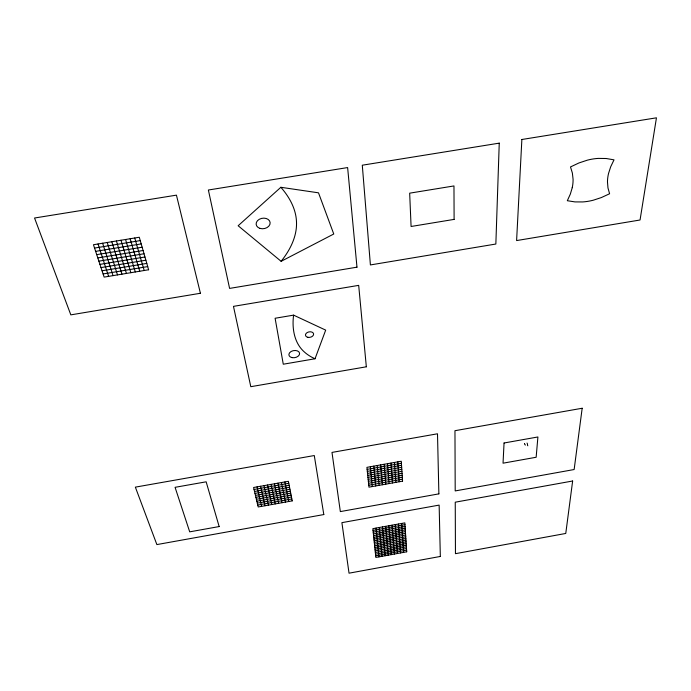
<?xml version="1.0" encoding="UTF-8"?>
<svg xmlns="http://www.w3.org/2000/svg" width="691" height="691" viewBox="0 0 691 691"><rect width="100%" height="100%" fill="white"/><g stroke="black" fill="none" stroke-linecap="round" stroke-linejoin="round"><path stroke-width="0.52" stroke-dasharray="3.46 2.59" d="M525.186 445.445L524.59 443.268L525.868 446.179M526.818 442.871L527.734 446.032M527.147 442.827L528.071 445.989M524.59 443.268L525.22 445.237"/><path stroke-width="1.04" d="M293.589 315.139C291.887 328.104 294.064 342.909 304.36 351.978A54.39 36.554 -12.6 0 0 312.038 357.316L315.027 358.767L325.686 330.125L293.589 315.139L275.104 318.257L283.275 364.209L315.027 358.767M281.125 261.319C288.639 251.878 294.807 240.857 296.249 228.704A79.137 58.942 -5.7 0 0 295.644 214.858C293.485 204.467 287.776 195.19 280.857 187.287L238.145 225.75L281.125 261.319L333.762 234.007L318.499 192.824L280.857 187.287M373.408 533.901L405.176 528.131M373.589 535.629L405.297 529.867M373.762 537.348L405.41 531.604M373.943 539.058L405.522 533.322M374.125 540.768L405.626 535.041M374.297 542.461L405.738 536.743M374.479 544.154L405.85 538.444M374.652 545.838L405.963 540.137M374.824 547.522L406.075 541.83M375.006 549.19L406.178 543.506M375.178 550.857L406.291 545.182M375.351 552.506L406.394 546.849M375.524 554.156L406.507 548.507M375.697 555.806L406.61 550.157M373.045 530.42L404.952 524.633M373.226 532.165L405.064 526.387M254.521 491.465L289.158 485.298M367.327 471.392L401.54 465.302M254.996 493.434L289.546 487.276M367.534 473.395L401.67 467.315M255.463 495.387L289.935 489.245M367.742 475.391L401.799 469.319M255.92 497.339L290.315 491.206M367.949 477.369L401.929 471.314M256.387 499.282L290.704 493.158M368.156 479.347L402.058 473.3M256.845 501.217L291.084 495.102M368.363 481.307L402.179 475.278M257.302 503.143L291.464 497.036M368.562 483.268L402.309 477.239M257.752 505.052L291.835 498.962M368.769 485.22L402.438 479.2M254.055 489.487L288.769 483.311M367.12 469.379L401.411 463.281M99.936 264.385L144.955 256.992M100.998 267.59L145.879 260.213M102.052 270.777L146.803 263.418M103.097 273.947L147.71 266.596M94.546 248.06L140.247 240.598M95.634 251.36L141.206 243.914M96.723 254.642L142.147 247.214M97.802 257.916L143.089 250.496M98.873 261.155L144.022 253.752M98.044 243.983L108.599 276.365M102.631 243.232L113.056 275.631M107.226 242.489L117.505 274.897M111.812 241.738L121.961 274.163M116.399 240.986L126.41 273.429M120.985 240.243L130.858 272.695M125.563 239.492L135.298 271.96M130.141 238.749L139.737 271.226M134.719 238.006L144.186 270.501M257.069 486.879L261.613 506.348M260.55 486.257L265.016 505.743M264.031 485.643L268.428 505.138M267.521 485.022L271.822 504.525M270.993 484.4L275.225 503.92M274.474 483.786L278.628 503.307M277.955 483.164L282.023 502.702M281.427 482.551L285.426 502.098M284.908 481.929L288.821 501.485M370.35 466.745L372.337 486.559M376.059 528.088L378.953 556.877M373.796 466.14L375.697 485.954M379.264 527.509L382.045 556.307M382.469 526.931L385.129 555.745M377.234 465.527L379.057 485.35M380.672 464.913L382.417 484.754M385.664 526.352L388.221 555.184M384.11 464.3L385.777 484.149M388.86 525.773L391.305 554.623M392.056 525.195L394.388 554.052M387.547 463.696L389.137 483.553M390.985 463.082L392.497 482.949M395.261 524.616L397.472 553.491M394.414 462.469L395.857 482.353M398.448 524.037L400.555 552.93M401.644 523.458L403.639 552.368M397.843 461.864L399.208 481.748M499.248 143.141L495.853 244.027L370.402 264.938L362.291 165.209L499.248 143.141M504.05 442.991L503.039 463.186L536.147 457.261L537.909 436.971L504.05 442.991M521.869 139.496L516.6 240.572L640.056 219.997L656.45 117.816L521.869 139.496M572.64 481.005L565.765 533.452L455.455 553.681L455.248 502.193L572.64 481.005M582.176 408.251L574.143 469.535L455.205 490.93L454.963 430.709L582.176 408.251M572.243 187.667L570.325 194.136L567.311 200.718L574.998 201.91L582.772 201.936A46.288 32.166 -26.9 0 0 593.31 200.2L601.369 197.557L609.592 193.748L607.976 187.935L607.475 181.88A61.585 40.924 -28.8 0 1 608.555 173.406L610.697 166.756L614.014 159.846L606.206 158.507L598.199 158.403A45.148 30.87 -25.7 0 0 587.281 160.182L578.946 162.955L570.498 166.937L572.364 173.018L573.072 179.219A60.255 42.885 -23.2 0 1 572.243 187.667M440.331 556.454L349.033 573.185L341.898 522.655L439.139 505.104L440.331 556.454M406.723 551.798L375.861 557.438L372.855 528.667L404.84 522.88L406.723 551.798M323.811 514.562L156.874 544.586L135.358 487.138L314.284 455.542L323.811 514.562M438.88 493.866L340.343 511.59L331.991 452.415L437.498 433.793L438.88 493.866M292.215 500.88L258.209 506.961L253.58 487.5L288.38 481.316L292.215 500.88M402.559 481.152L368.968 487.155L366.912 467.358L401.281 461.251L402.559 481.152M219.159 526.559L189.705 531.845L175.073 487.319L206.151 481.817L219.159 526.559M366.334 366.8L250.798 386.692L233.472 306.363L358.689 285.366L366.334 366.8M200.416 293.269L70.828 314.863L34.55 218.011L176.438 195.147L200.416 293.269M356.979 267.175L229.593 288.406L208.371 190.008L347.625 167.567L356.979 267.175M148.617 269.766L104.142 277.1L93.449 244.735L139.288 237.255L148.617 269.766M454.108 219.393L411.085 226.484L409.668 193.169L453.97 185.939L454.108 219.393M292.06 357.627A5.416 3.576 -9.9 0 0 299.583 353.222A5.416 3.576 -9.9 0 0 291.084 351.512A5.416 3.576 -9.9 0 0 292.06 357.627M259.997 228.384A7.04 5.26 -8.6 0 0 270.138 222.675A7.04 5.26 -8.6 0 0 259.28 219.289A7.04 5.26 -8.6 0 0 259.997 228.384M307.858 337.312A4.12 2.764 -10.7 0 0 313.61 333.917A4.12 2.764 -10.7 0 0 307.175 332.57A4.12 2.764 -10.7 0 0 307.858 337.312"/></g></svg>
